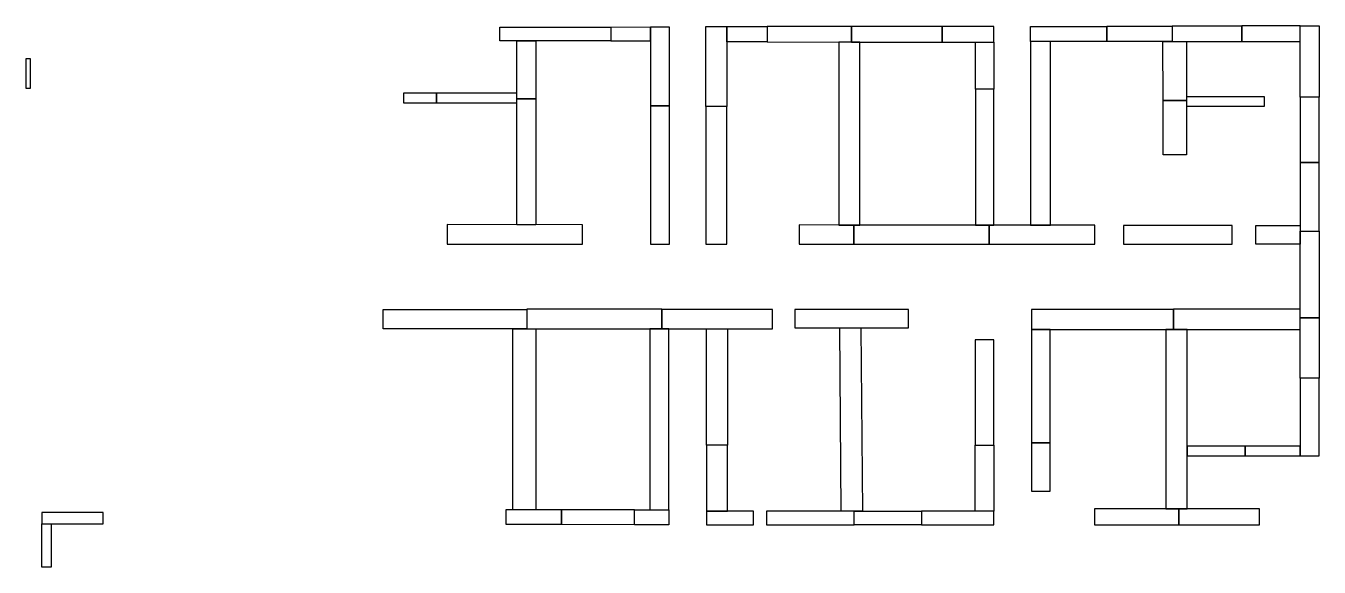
# Model space of a CAD drawing. Header units: inches. Extents: x 2088 to 4613, y -1837 to 3615.
# Drawn here: x 2088 to 4613, y -1837 to -780 of the extents above.
import ezdxf

# ---------------------------------------------------------------- set-up
doc = ezdxf.new("R2010")
doc.units = ezdxf.units.IN
doc.header["$MEASUREMENT"] = 0
doc.layers.add('wall block', color=7, linetype='Continuous')
doc.layers.get('0').off()

# ---------------------------------------------------------------- blocks, each defined once
blk = doc.blocks.new('5712A')
at = {"layer": 'wall block', "flags": 128}
blk.add_lwpolyline([(-338.3, 552.3), (-338.3, 590.5), (-618.5, 590.5), (-618.5, 552.3), (-338.3, 552.3)], dxfattribs=at)
blk = doc.blocks.new('5732A')
at = {"layer": 'wall block', "flags": 128}
blk.add_lwpolyline([(195.7, 552.3), (195.7, 588.5), (417.5, 588.5), (417.5, 552.3), (195.7, 552.3)], dxfattribs=at)
blk = doc.blocks.new('5712C')
at = {"layer": 'wall block', "flags": 128}
blk.add_lwpolyline([(-64.4, 590.5), (152.4, 590.5), (152.4, 552.3), (-64, 552.3), (-64, 590.5)], dxfattribs=at)
blk = doc.blocks.new('5721B')
at = {"layer": 'wall block', "flags": 128}
blk.add_lwpolyline([(525.9, 784.9), (561.9, 784.9), (561.9, 579.2), (525.9, 579.2), (525.9, 784.9)], dxfattribs=at)
blk = doc.blocks.new('5721A')
at = {"layer": 'wall block', "flags": 128}
blk.add_lwpolyline([(561.9, 784.9), (561.9, 913.4), (525.9, 913.4), (525.9, 784.9), (561.9, 784.9)], dxfattribs=at)
blk = doc.blocks.new('5703C')
blk.add_lwpolyline([(443.3, 972.9), (584.2, 972.9), (584.2, 946.1), (443.3, 946.1)], close=True)
blk = doc.blocks.new('5703B')
at = {"layer": 'wall block', "flags": 128}
blk.add_lwpolyline([(311.9, 972.9), (311.9, 947.6), (443.3, 947.6), (443.3, 974.4), (311.9, 974.4)], dxfattribs=at)
blk = doc.blocks.new('5703A')
at = {"layer": 'wall block'}
blk.add_lwpolyline([(142, 965.7), (313.3, 965.7), (313.3, 938.9), (142, 938.9)], close=True, dxfattribs=at)
blk = doc.blocks.new('5702A')
at = {"layer": 'wall block', "flags": 128}
blk.add_lwpolyline([(1.1, 972.9), (92.8, 972.9), (92.8, 946.1), (1.1, 946.1), (1.1, 972.9)], dxfattribs=at)
blk = doc.blocks.new('5717A')
at = {"layer": 'wall block', "flags": 128}
blk.add_lwpolyline([(42.4, 817.4), (1.1, 817.4), (1.1, 946.1), (42.4, 946.1), (42.4, 817.4)], dxfattribs=at)
blk = doc.blocks.new('5717B')
at = {"layer": 'wall block'}
blk.add_lwpolyline([(1.1, 590.5), (42.4, 590.5), (42.4, 817.4), (1.1, 817.4)], close=True, dxfattribs=at)
blk = doc.blocks.new('5701C')
at = {"layer": 'wall block'}
blk.add_lwpolyline([(-117.4, 944.2), (-50.2, 944.2), (-50.2, 973.6), (-117.4, 973.6)], close=True, dxfattribs=at)
blk = doc.blocks.new('5719A')
at = {"layer": 'wall block', "flags": 128}
blk.add_lwpolyline([(264.2, 900), (261.2, 542.4), (302.4, 542.4), (305.4, 900), (264.2, 900)], dxfattribs=at)
blk = doc.blocks.new('5701B')
at = {"layer": 'wall block'}
blk.add_line((-117.4, 972.9), (-117.4, 944.2), dxfattribs=at)
at = {"layer": 'wall block', "flags": 128}
blk.add_lwpolyline([(-117.4, 944.2), (-259.7, 944.2), (-259.7, 972.3), (-117.4, 972.9)], dxfattribs=at)
blk = doc.blocks.new('5701A')
at = {"layer": 'wall block'}
blk.add_lwpolyline([(-390.6, 971.8), (-281.8, 971.8), (-281.8, 943.7), (-390.6, 943.7)], close=True, dxfattribs=at)
blk = doc.blocks.new('5713A')
at = {"layer": 'wall block', "flags": 128}
blk.add_lwpolyline([(-376.8, 897.8), (-376.8, 544.6), (-332.2, 544.6), (-332.2, 897.8), (-376.8, 897.8)], dxfattribs=at)
blk = doc.blocks.new('5723B')
at = {"layer": 'wall block', "flags": 128}
blk.add_lwpolyline([(635.3, 595.1), (635.3, 816.5), (672.3, 816.5), (672.3, 595.1), (635.3, 595.1)], dxfattribs=at)
blk = doc.blocks.new('5723A')
at = {"layer": 'wall block', "flags": 128}
blk.add_lwpolyline([(635.3, 816.5), (635.3, 910.7), (672.3, 910.7), (672.3, 816.5), (635.3, 816.5)], dxfattribs=at)
blk = doc.blocks.new('5704A')
at = {"layer": 'wall block', "flags": 128}
blk.add_lwpolyline([(916.1, 973.1), (916.1, 941.8), (751.6, 941.8), (751.6, 972.9), (916.1, 972.9)], dxfattribs=at)
blk = doc.blocks.new('5727A')
at = {"layer": 'wall block', "flags": 128}
blk.add_lwpolyline([(897.8, 591.5), (897.8, 941.9), (939.6, 941.9), (939.6, 591.5), (897.8, 591.5), (897.8, 591.5)], dxfattribs=at)
blk = doc.blocks.new('5704B')
at = {"layer": 'wall block', "flags": 128}
blk.add_lwpolyline([(916.1, 972.9), (1074.1, 972.9), (1074.1, 941.8), (916.1, 941.8), (916.1, 973.1)], dxfattribs=at)
blk = doc.blocks.new('5729A')
at = {"layer": 'wall block', "flags": 128}
blk.add_lwpolyline([(939.6, 838.5), (1052.5, 838.5), (1052.5, 819.3), (939.6, 819.3), (939.6, 838.5)], dxfattribs=at)
blk = doc.blocks.new('5729B')
at = {"layer": 'wall block', "flags": 128}
blk.add_lwpolyline([(1052.5, 838.5), (1160.1, 838.5), (1160.1, 819.3), (1052.5, 819.3), (1052.5, 838.5)], dxfattribs=at)
blk = doc.blocks.new('5705A')
at = {"layer": 'wall block', "flags": 128}
blk.add_lwpolyline([(1160.1, 819.3), (1197.1, 819.2), (1197.1, 667.3), (1160.1, 667.3), (1160.1, 819.3)], dxfattribs=at)
blk = doc.blocks.new('5705B')
at = {"layer": 'wall block', "flags": 128}
blk.add_lwpolyline([(1160.1, 628.7), (1160.1, 511.3), (1197.1, 511.3), (1197.1, 628.7), (1160.1, 628.7)], dxfattribs=at)
blk = doc.blocks.new('5725B')
at = {"layer": 'wall block'}
blk.add_lwpolyline([(939.6, 549.5), (939.6, 588.7), (1187.2, 588.7), (1187.2, 549.5)], close=True, dxfattribs=at)
blk = doc.blocks.new('5725A')
at = {"layer": 'wall block', "flags": 128}
blk.add_lwpolyline([(664.4, 591.5), (941.6, 591.5), (941.6, 552.3), (664.4, 552.3), (664.4, 591.5)], dxfattribs=at)
blk = doc.blocks.new('5705C')
at = {"layer": 'wall block', "flags": 128}
blk.add_lwpolyline([(1160.1, 511.3), (1160.1, 341.7), (1197.1, 341.7), (1197.1, 511.3), (1160.1, 511.3)], dxfattribs=at)
blk = doc.blocks.new('5705D')
at = {"layer": 'wall block', "flags": 128}
blk.add_lwpolyline([(1197.1, 346.2), (1197.1, 212.1), (1160, 212.1), (1160, 346.2), (1197.1, 346.2)], dxfattribs=at)
blk = doc.blocks.new('5705E')
at = {"layer": 'wall block', "flags": 128}
blk.add_lwpolyline([(1197.1, 212.1), (1197.1, 84.8), (1160, 84.8), (1160, 212.1), (1197.1, 212.1)], dxfattribs=at)
blk = doc.blocks.new('5705F')
at = {"layer": 'wall block', "flags": 128}
blk.add_lwpolyline([(1160, 84.8), (1159.8, -54.4), (1197.1, -54.5), (1197.1, 84.8), (1160, 84.8)], dxfattribs=at)
blk = doc.blocks.new('5706D')
at = {"layer": 'wall block'}
blk.add_lwpolyline([(1159.7, -1), (1046.2, -1), (1046.2, 29.6), (1159.7, 29.6)], close=True, dxfattribs=at)
blk = doc.blocks.new('5706C')
at = {"layer": 'wall block'}
blk.add_lwpolyline([(1059, 98.5), (923.1, 98.5), (923.1, 128.8), (1059, 128.8)], close=True, dxfattribs=at)
blk = doc.blocks.new('5731A')
at = {"layer": 'wall block', "flags": 128}
blk.add_lwpolyline([(1160.1, 424.7), (1073.5, 424.7), (1073.5, 388.4), (1160.1, 388.4), (1160.1, 424.7)], dxfattribs=at)
blk = doc.blocks.new('5726A')
at = {"layer": 'wall block'}
blk.add_lwpolyline([(837.6, 424.7), (1049.2, 424.7), (1049.2, 388.3), (837.6, 388.3)], close=True, dxfattribs=at)
blk = doc.blocks.new('5728A')
at = {"layer": 'wall block', "flags": 128}
blk.add_lwpolyline([(899.7, 86.8), (945.7, 86.8), (945.7, 193), (899.7, 193), (899.7, 86.8)], dxfattribs=at)
blk = doc.blocks.new('5728B')
at = {"layer": 'wall block', "flags": 128}
blk.add_lwpolyline([(892.4, 86.8), (892.2, -28.3), (938.3, -28.3), (938.3, 86.8), (892.4, 86.9)], dxfattribs=at)
blk = doc.blocks.new('5706B')
at = {"layer": 'wall block'}
blk.add_lwpolyline([(786.2, 146.8), (658.2, 146.8), (658.2, 116.9), (786.2, 116.9)], close=True, dxfattribs=at)
blk = doc.blocks.new('5706A')
at = {"layer": 'wall block'}
blk.add_lwpolyline([(658.2, 177.8), (509.2, 177.8), (509.2, 148.1), (658.2, 148.1)], close=True, dxfattribs=at)
blk = doc.blocks.new('5724A')
at = {"layer": 'wall block'}
blk.add_lwpolyline([(698.2, 1023.6), (737.2, 1023.6), (737.2, 665), (698.2, 665)], close=True, dxfattribs=at)
blk = doc.blocks.new('5718C')
at = {"layer": 'wall block'}
blk.add_lwpolyline([(575.3, 424.7), (781.3, 424.7), (781.3, 388.2), (575.3, 388.2)], close=True, dxfattribs=at)
blk = doc.blocks.new('5718B')
at = {"layer": 'wall block', "flags": 128}
blk.add_lwpolyline([(575.3, 388.2), (310.7, 388), (310.7, 424.7), (575.3, 424.7), (575.3, 388.2)], dxfattribs=at)
blk = doc.blocks.new('5722B')
at = {"layer": 'wall block', "flags": 128}
blk.add_lwpolyline([(538.2, 78.6), (538.2, -13.6), (573.7, -13.6), (573.7, 78.6), (538.2, 78.6)], dxfattribs=at)
blk = doc.blocks.new('5707D')
at = {"layer": 'wall block', "flags": 128}
blk.add_lwpolyline([(483.5, 0), (483.5, 30.5), (584.1, 30.5), (584.1, 0), (483.5, 0)], dxfattribs=at)
blk = doc.blocks.new('5707C')
at = {"layer": 'wall block', "flags": 128}
blk.add_lwpolyline([(306.5, 0), (306.5, 30.5), (483.5, 30.5), (483.5, 0)], close=True, dxfattribs=at)
blk = doc.blocks.new('5707B')
at = {"layer": 'wall block', "flags": 128}
blk.add_lwpolyline([(141.8, 0), (141.8, 30.3), (306.5, 30.5), (306.5, 0)], close=True, dxfattribs=at)
blk = doc.blocks.new('5720A')
at = {"layer": 'wall block', "flags": 128}
blk.add_lwpolyline([(259.3, 29.8), (259.3, 387.1), (300.5, 387.4), (300.5, 29.8), (259.3, 29.8)], dxfattribs=at)
blk = doc.blocks.new('5718A')
at = {"layer": 'wall block', "flags": 128}
blk.add_lwpolyline([(204.4, 387.1), (204.4, 424.8), (310.7, 424.7), (310.8, 388), (204.4, 387.1)], dxfattribs=at)
blk = doc.blocks.new('5716B')
at = {"layer": 'wall block', "flags": 128}
blk.add_lwpolyline([(41.2, 156.5), (0, 156.5), (0, 0), (41.2, 0), (41.2, 156.5)], dxfattribs=at)
blk = doc.blocks.new('5707A')
at = {"layer": 'wall block', "flags": 128}
blk.add_lwpolyline([(161, 30.3), (82.4, 30.3), (82.4, 0), (161, 0), (161, 30.3)], dxfattribs=at)
blk = doc.blocks.new('5711A')
at = {"layer": 'wall block', "flags": 128}
blk.add_lwpolyline([(-511.8, 386.3), (-511.8, 424.8), (-247.1, 424.8), (-247.1, 387.3), (-511.8, 386.3)], dxfattribs=at)
blk = doc.blocks.new('5715B')
at = {"layer": 'wall block', "flags": 128}
blk.add_lwpolyline([(-70.9, 154.7), (-70.9, 1.6), (-107.9, 1.6), (-107.9, 154.7), (-70.9, 154.7)], dxfattribs=at)
blk = doc.blocks.new('5708B')
at = {"layer": 'wall block', "flags": 128}
blk.add_lwpolyline([(-185.4, 1.9), (-185.4, 28.3), (-107.9, 28.3), (-107.9, 1.7)], close=True, dxfattribs=at)
blk = doc.blocks.new('5708A')
at = {"layer": 'wall block'}
blk.add_lwpolyline([(-185.5, 120.1), (-402, 120.1), (-402, 93.7), (-185.5, 93.7)], close=True, dxfattribs=at)
blk = doc.blocks.new('5710A')
at = {"layer": 'wall block'}
blk.add_lwpolyline([(-406.5, 715.4), (-369.5, 715.4), (-369.5, 961.7), (-406.5, 961.7)], close=True, dxfattribs=at)
blk = doc.blocks.new('5709A')
at = {"layer": 'wall block'}
blk.add_lwpolyline([(-586.3, 149), (-521.9, 149), (-521.9, 130), (-586.3, 130)], close=True, dxfattribs=at)
blk = doc.blocks.new('5709B')
at = {"layer": 'wall block', "flags": 128}
blk.add_lwpolyline([(-521.9, 149), (-365, 149), (-365, 130), (-521.9, 130), (-521.9, 149)], dxfattribs=at)
blk = doc.blocks.new('5730A')
at = {"layer": 'wall block'}
blk.add_lwpolyline([(2266, 162), (2418.1, 162), (2418.1, 143.5), (2266, 143.5)], close=True, dxfattribs=at)
blk = doc.blocks.new('5716A')
at = {"layer": 'wall block', "flags": 128}
blk.add_lwpolyline([(41.2, 156.5), (0, 156.5), (0, 424.8), (41.2, 424.8), (41.2, 156.5), (0, 156.5)], dxfattribs=at)
blk = doc.blocks.new('5722A')
at = {"layer": 'wall block'}
blk.add_lwpolyline([(3652.1, 332.9), (3687.6, 332.9), (3687.6, 67.4), (3652.1, 67.4)], close=True, dxfattribs=at)
blk = doc.blocks.new('5715A')
at = {"layer": 'wall block', "flags": 128}
blk.add_lwpolyline([(-107.9, 387.3), (-107.9, 424.8), (-70.9, 424.8), (-70.9, 154.7), (-107.9, 154.7), (-107.9, 387.3)], dxfattribs=at)
blk = doc.blocks.new('5710B')
at = {"layer": 'wall block', "flags": 128}
blk.add_lwpolyline([(-332.2, 108.4), (-369.2, 108.4), (-369.2, -4.5), (-332.2, -4.5), (-332.2, 108.4)], dxfattribs=at)
blk = doc.blocks.new('5735A')
at = {"layer": 'wall block'}
blk.add_lwpolyline([(-1308, 62.2), (-1298.7, 62.2), (-1298.7, 5.3), (-1308, 5.3)], close=True, dxfattribs=at)
blk = doc.blocks.new('5740A')
at = {"layer": 'wall block', "flags": 128}
blk.add_lwpolyline([(-1296.5, 1034), (-1296.5, 949.3), (-1278, 949.3), (-1278, 1034), (-1296.5, 1034)], dxfattribs=at)
blk = doc.blocks.new('5714A')
at = {"layer": 'wall block'}
blk.add_lwpolyline([(1782.3, -597.8), (1819.2, -597.8), (1819.2, -951.1), (1782.3, -951.1)], close=True, dxfattribs=at)
blk = doc.blocks.new('5712B')
at = {"layer": 'wall block'}
blk.add_lwpolyline([(1542, -951.1), (1805.4, -951.1), (1805.4, -989.3), (1542, -989.3)], close=True, dxfattribs=at)
blk = doc.blocks.new('5740B')
at = {"layer": 'wall block'}
blk.add_lwpolyline([(595, -570.8), (715.3, -570.8), (715.3, -592.5), (595, -592.5)], close=True, dxfattribs=at)

msp = doc.modelspace()

# ---------------------------------------------------------------- block references
at = {"layer": 'wall block', "xscale": -1, "rotation": 180}
for name, p in [('5716B', (3415.9, -781.5)), ('5707A', (3374.7, -781.5)), ('5707B', (3393.8, -781.5)), ('5707C', (3393.8, -781.5)), ('5707D', (3393.8, -781.5)), ('5706A', (3540.2, -633.2)), ('5706B', (3540.2, -664.2)), ('5706C', (3403.2, -682.2)), ('5706D', (3416, -781.5)), ('5705F', (3415.9, -834.8)), ('5708A', (3416, -689.5)), ('5708B', (3415.9, -781.4)), ('5715B', (3415.9, -781.5)), ('5710B', (3415.9, -814.1)), ('5720A', (3415.9, -782.1)), ('5722B', (3404.2, -825.5)), ('5724A', (3351.3, -146)), ('5728B', (3415.9, -839.3)), ('5735A', (3396.5, -839.5)), ('5722A', (290.3, -836.8)), ('5709A', (3411.8, -781.5)), ('5709B', (3411.8, -781.5)), ('5710A', (3453.2, -207.1)), ('5728A', (3408.5, -839.3)), ('5730A', (2088.2, -775.1)), ('5705E', (3415.9, -834.8)), ('5715A', (3415.9, -781.5)), ('5716A', (3415.9, -781.5)), ('5705D', (3415.9, -834.8)), ('5711A', (3422.4, -781.5)), ('5718A', (3393.8, -781.5)), ('5718B', (3393.8, -781.5)), ('5718C', (3393.8, -781.5)), ('5726A', (3393.8, -781.5)), ('5731A', (3415.9, -781.5)), ('5705C', (3415.9, -839.3)), ('5712A', (3404.7, -781.5)), ('5712B', (1524.4, -2323)), ('5712C', (3393.8, -781.5)), ('5732A', (3393.7, -781.5)), ('5725A', (3386.8, -781.5)), ('5725B', (3388.8, -784.2)), ('5705B', (3415.9, -839.3)), ('5713A', (3415.9, -827.4)), ('5714A', (1524.4, -2323)), ('5717B', (3415.9, -781.5)), ('5719A', (3415.9, -827.6)), ('5723B', (3415.9, -777.8)), ('5727A', (3415.9, -781.5)), ('5721B', (3415.9, -814.2)), ('5705A', (3415.9, -800.7)), ('5717A', (3415.9, -781.5)), ('5721A', (3415.9, -814.2)), ('5723A', (3415.9, -777.8)), ('5729A', (3415.9, -781.5)), ('5729B', (3415.9, -781.5)), ('5740B', (1524.4, -2323)), ('5701A', (3415.9, -781.5)), ('5701B', (3393.8, -780.9)), ('5701C', (3393.8, -780.9)), ('5702A', (3415.9, -781.5)), ('5703A', (3392.2, -788.7)), ('5703B', (3393.6, -779.9)), ('5703C', (3393.6, -781.5)), ('5704A', (3422.7, -781.6)), ('5704B', (3422.7, -781.6)), ('5740A', (3415.9, -803))]:
    msp.add_blockref(name, p, dxfattribs=at)

doc.saveas('drawing.dxf')
